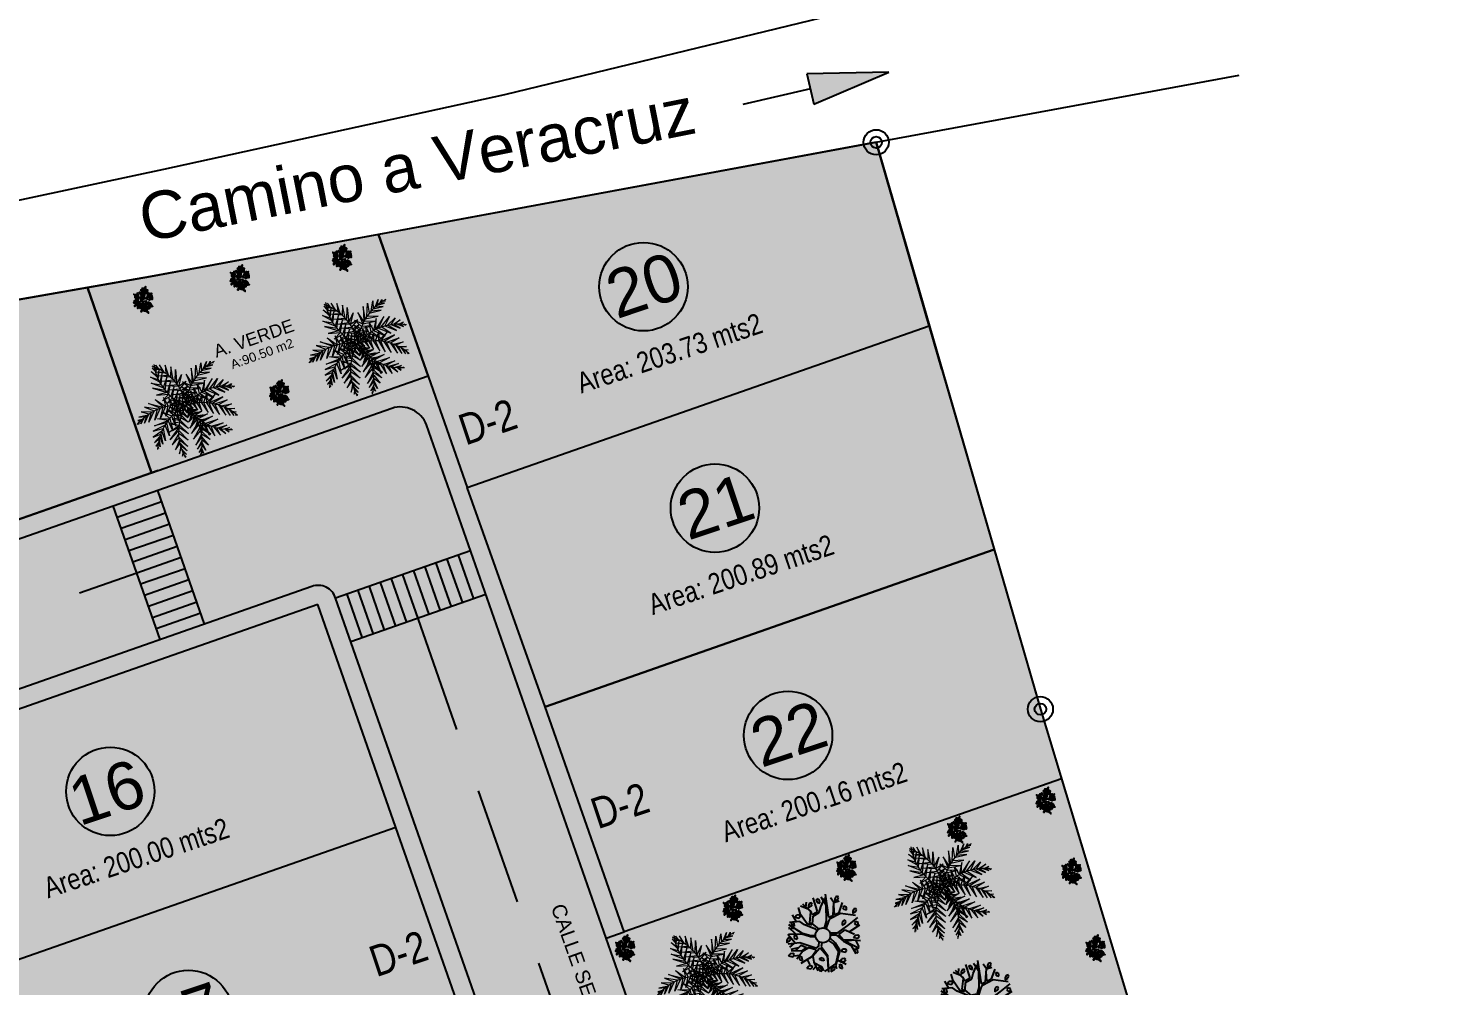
# Model space of a CAD drawing. Header units: millimetres. Extents: x 603733 to 1211550, y 1310999 to 2622648.
# Drawn here: x 604965.2 to 605025, y 1311157.1 to 1311197.6 of the extents above; entities that cross this region are included whole.
import ezdxf

# ---------------------------------------------------------------- set-up
doc = ezdxf.new("R2010")
doc.units = ezdxf.units.MM
for name, color, linetype in [('ARBOLES', 102, 'Continuous'), ('CERCO', 6, 'Continuous'), ('CIRCULO', 1, 'Continuous'), ('FLORES', 7, 'Continuous'), ('MUEBLES', 1, 'Continuous'), ('PALME-1', 82, 'Continuous'), ('ROTULOS LOTES', 1, 'Continuous'), ('texto', 7, 'Continuous')]:
    doc.layers.add(name, color=color, linetype=linetype)
doc.styles.add('PUNTOS PI', font='arial.ttf', dxfattribs={"height": 2.75})
doc.styles.add('ROTULOS', font='arial.ttf', dxfattribs={"height": 3})
doc.styles.get("Standard").update_dxf_attribs({"font": 'arial.ttf'})
doc.styles.add('TSN - Arial Narrow', font='ARIALN.TTF')

# ---------------------------------------------------------------- blocks, each defined once
blk = doc.blocks.new('A$C48C97B70')
at = {"layer": 'PALME-1', "lineweight": 5}
for p, q in [((2.072, 6.54), (2.171, 6.533)), ((2.216, 6.497), (2.072, 6.54)), ((2.315, 6.6), (2.309, 6.418)), ((2.41, 6.325), (2.315, 6.6)), ((2.552, 6.547), (2.605, 6.122)), ((2.687, 6.026), (2.552, 6.547)), ((2.109, 6.384), (2.41, 6.325)), ((2.556, 6.176), (2.109, 6.384)), ((2.171, 6.148), (2.687, 6.026)), ((2.793, 5.89), (2.171, 6.148)), ((2.251, 5.877), (2.912, 5.72)), ((3.009, 5.561), (2.251, 5.877)), ((2.903, 6.407), (2.793, 5.89)), ((2.912, 5.72), (2.903, 6.407)), ((3.221, 6.198), (3.009, 5.561)), ((3.129, 5.334), (3.221, 6.198)), ((3.21, 5.152), (3.477, 5.948)), ((3.477, 5.948), (3.277, 4.976)), ((2.388, 5.472), (3.129, 5.334)), ((3.21, 5.152), (2.388, 5.472)), ((2.535, 5.1), (3.277, 4.976)), ((3.328, 4.818), (2.535, 5.1)), ((2.683, 4.767), (3.377, 4.635)), ((3.409, 4.484), (2.683, 4.767)), ((3.277, 4.976), (3.756, 5.506)), ((3.756, 5.506), (3.328, 4.818)), ((3.909, 4.977), (3.328, 4.818)), ((3.377, 4.635), (3.909, 4.977)), ((5.099, 4.709), (4.7, 4.004)), ((4.863, 4.035), (5.099, 4.709)), ((5.621, 4.675), (4.863, 4.035)), ((5.049, 4.06), (5.621, 4.675)), ((0.485, 3.926), (0.936, 3.651)), ((1.136, 3.706), (0.485, 3.926)), ((1.318, 3.745), (0.768, 3.135)), ((0.788, 4.157), (1.318, 3.745)), ((1.572, 3.782), (0.788, 4.157)), ((1.109, 4.315), (1.959, 3.803)), ((1.771, 3.798), (1.109, 4.315)), ((1.771, 3.798), (1.195, 3.13)), ((1.195, 3.13), (1.572, 3.782)), ((1.595, 3.144), (1.959, 3.803)), ((2.125, 3.798), (1.595, 3.144)), ((1.619, 4.431), (2.125, 3.798)), ((1.959, 3.803), (1.619, 4.431)), ((1.958, 3.173), (2.314, 3.783)), ((2.467, 3.763), (1.958, 3.173)), ((2.169, 4.399), (2.125, 3.798)), ((2.314, 3.783), (2.169, 4.399)), ((2.375, 3.225), (2.621, 3.736)), ((2.483, 4.305), (2.467, 3.763)), ((2.621, 3.736), (2.483, 4.305)), ((2.742, 4.179), (2.773, 3.702)), ((2.911, 3.665), (2.742, 4.179)), ((2.871, 4.392), (3.435, 4.33)), ((3.454, 4.176), (2.871, 4.392)), ((2.956, 4.034), (3.027, 3.628)), ((3.19, 3.57), (2.956, 4.034)), ((3.012, 4.138), (3.464, 4.032)), ((3.469, 3.911), (3.012, 4.138)), ((3.181, 3.857), (3.468, 3.739)), ((3.462, 3.617), (3.181, 3.857)), ((3.925, 4.65), (3.409, 4.484)), ((3.435, 4.33), (3.925, 4.65)), ((3.893, 4.364), (3.454, 4.176)), ((3.464, 4.032), (3.893, 4.364)), ((3.468, 3.739), (3.827, 4.113)), ((3.827, 4.113), (3.469, 3.911)), ((3.685, 3.61), (3.842, 4.104)), ((3.842, 4.104), (3.836, 3.693)), ((3.945, 3.747), (4.03, 4.282)), ((4.254, 3.401), (3.945, 3.747)), ((4.03, 4.282), (4.076, 3.806)), ((4.076, 3.806), (4.544, 3.399)), ((4.221, 3.864), (4.266, 4.448)), ((4.544, 3.399), (4.221, 3.864)), ((4.266, 4.448), (4.368, 3.915)), ((4.368, 3.915), (4.964, 3.413)), ((4.516, 3.959), (4.561, 4.59)), ((4.964, 3.413), (4.516, 3.959)), ((4.561, 4.59), (4.7, 4.004)), ((4.7, 4.004), (5.327, 3.442)), ((5.327, 3.442), (4.863, 4.035)), ((5.049, 4.06), (5.724, 3.492)), ((5.248, 4.076), (5.963, 4.571)), ((5.724, 3.492), (5.248, 4.076)), ((5.963, 4.571), (5.505, 4.079)), ((5.505, 4.079), (6.145, 3.565)), ((5.691, 4.07), (6.298, 4.391)), ((6.145, 3.565), (5.691, 4.07)), ((6.298, 4.391), (5.897, 4.047)), ((5.897, 4.047), (6.422, 3.625)), ((6.068, 4.019), (6.59, 4.15)), ((6.422, 3.625), (6.068, 4.019)), ((6.59, 4.15), (6.19, 3.993)), ((6.261, 3.976), (6.658, 3.683)), ((6.462, 3.919), (6.749, 3.967)), ((6.658, 3.683), (6.462, 3.919)), ((6.749, 3.967), (6.592, 3.874)), ((6.706, 3.831), (6.813, 3.725)), ((6.813, 3.725), (6.759, 3.809)), ((0.172, 3.309), (0.083, 3.188)), ((0.083, 3.188), (0.123, 3.278)), ((0.108, 3.437), (0.277, 3.37)), ((0.398, 3.434), (0.108, 3.437)), ((0.236, 3.642), (0.655, 3.551)), ((0.772, 3.596), (0.236, 3.642)), ((0.588, 3.523), (0.242, 3.171)), ((0.242, 3.171), (0.398, 3.434)), ((0.936, 3.651), (0.485, 3.15)), ((0.485, 3.15), (0.772, 3.596)), ((0.768, 3.135), (1.136, 3.706)), ((2.305, 2.87), (2.804, 2.657)), ((2.885, 2.79), (2.305, 2.87)), ((2.773, 3.702), (2.375, 3.225)), ((2.517, 3.065), (2.973, 2.919)), ((3.058, 3.034), (2.517, 3.065)), ((2.661, 3.273), (2.911, 3.665)), ((3.027, 3.628), (2.661, 3.273)), ((3.248, 3.258), (2.731, 3.212)), ((2.731, 3.212), (3.134, 3.129)), ((2.973, 2.919), (3.27, 2.374)), ((2.982, 3.339), (3.19, 3.57)), ((3.302, 3.524), (2.982, 3.339)), ((3.331, 2.658), (3.058, 3.034)), ((3.134, 3.129), (3.331, 2.658)), ((3.387, 2.981), (3.248, 3.258)), ((3.333, 3.347), (3.387, 2.981)), ((3.534, 3.189), (3.34, 2.708)), ((3.34, 2.708), (3.598, 3.029)), ((3.647, 2.918), (3.373, 2.451)), ((3.494, 3.304), (3.845, 3.186)), ((3.845, 3.186), (3.534, 3.189)), ((3.581, 3.546), (3.927, 3.415)), ((3.598, 3.029), (4.106, 2.989)), ((4.106, 2.989), (3.647, 2.918)), ((3.927, 3.415), (3.685, 3.61)), ((3.71, 2.789), (4.331, 2.805)), ((4.331, 2.805), (3.785, 2.652)), ((3.836, 3.693), (4.254, 3.401)), ((1.792, 1.596), (2.581, 2.199)), ((2.516, 2.023), (1.792, 1.596)), ((1.871, 2.113), (2.646, 2.352)), ((2.581, 2.199), (1.871, 2.113)), ((2.103, 2.613), (2.646, 2.352)), ((2.729, 2.522), (2.103, 2.613)), ((2.516, 2.023), (2.926, 1.242)), ((3.06, 1.619), (2.581, 2.199)), ((2.646, 2.352), (3.06, 1.619)), ((3.166, 1.967), (2.729, 2.522)), ((2.804, 2.657), (3.166, 1.967)), ((3.27, 2.374), (2.885, 2.79)), ((3.373, 2.451), (3.71, 2.789)), ((3.785, 2.652), (3.45, 2.173)), ((3.45, 2.173), (3.866, 2.519)), ((3.953, 2.391), (3.586, 1.876)), ((3.586, 1.876), (4.066, 2.239)), ((3.866, 2.519), (4.646, 2.527)), ((3.926, 1.441), (4.066, 2.239)), ((4.172, 2.112), (3.926, 1.441)), ((4.646, 2.527), (3.953, 2.391)), ((4.066, 2.239), (4.908, 2.274)), ((4.908, 2.274), (4.172, 2.112)), ((4.35, 1.136), (4.172, 2.112)), ((4.3, 1.974), (5.183, 1.983)), ((4.3, 1.974), (4.35, 1.136)), ((5.183, 1.983), (4.444, 1.835)), ((2.457, 1.832), (1.821, 1.24)), ((1.821, 1.24), (2.399, 1.582)), ((2.369, 1.398), (1.925, 0.874)), ((1.925, 0.874), (2.347, 1.192)), ((2.338, 1.019), (2.097, 0.538)), ((2.647, 0.589), (2.338, 1.019)), ((2.347, 1.192), (2.647, 0.589)), ((2.764, 0.846), (2.369, 1.398)), ((2.399, 1.582), (2.764, 0.846)), ((2.926, 1.242), (2.457, 1.832)), ((4.444, 1.835), (4.68, 0.999)), ((4.68, 0.999), (4.639, 1.669)), ((4.639, 1.669), (5.461, 1.659)), ((5.461, 1.659), (4.789, 1.558)), ((4.789, 1.558), (5.053, 0.924)), ((5.053, 0.924), (4.963, 1.444)), ((4.963, 1.444), (5.636, 1.437)), ((5.636, 1.437), (5.112, 1.358)), ((5.112, 1.358), (5.431, 0.925)), ((5.431, 0.925), (5.223, 1.3)), ((5.289, 1.268), (5.782, 1.241)), ((5.782, 1.241), (5.48, 1.184)), ((5.48, 1.184), (5.67, 0.964)), ((5.67, 0.964), (5.609, 1.136)), ((5.724, 1.097), (5.874, 1.11)), ((5.874, 1.11), (5.78, 1.08)), ((2.097, 0.538), (2.337, 0.894)), ((2.351, 0.612), (2.242, 0.343)), ((2.242, 0.343), (2.366, 0.476)), ((2.338, 0.821), (2.539, 0.37)), ((2.539, 0.37), (2.351, 0.612)), ((2.384, 0.355), (2.464, 0.229)), ((2.464, 0.229), (2.394, 0.298))]:
    blk.add_line(p, q, dxfattribs=at)
for points in [[(2.17, 6.478), (2.241, 6.61), (2.176, 6.535)], [(2.227, 5.436), (1.748, 5.928), (2.191, 5.641)], [(2.17, 5.812), (1.897, 6.276), (2.16, 5.937)], [(2.155, 6.219), (2.027, 6.48), (2.16, 6.356)], [(2.156, 6.01), (2.325, 6.474), (2.155, 6.219)], [(2.191, 5.641), (2.448, 6.263), (2.17, 5.812)], [(2.271, 5.255), (2.584, 6.015), (2.227, 5.436)], [(2.418, 4.824), (2.773, 5.631), (2.346, 5.01)], [(4.393, 4.884), (4.496, 5.717), (4.256, 4.754)], [(4.545, 5.014), (4.834, 5.833), (4.75, 5.166)], [(4.907, 5.267), (5.211, 5.884), (5.087, 5.37)], [(5.242, 5.447), (5.588, 5.859), (5.357, 5.498)], [(5.424, 5.526), (5.918, 5.521), (5.621, 5.597)], [(5.621, 5.597), (5.824, 5.804), (5.752, 5.637)], [(5.87, 5.669), (6.018, 5.646), (5.926, 5.682)], [(2.418, 4.824), (1.666, 5.198), (2.495, 4.652)], [(2.346, 5.01), (1.67, 5.556), (2.271, 5.255)], [(2.495, 4.652), (1.781, 4.688), (2.57, 4.504)], [(2.57, 4.504), (2.932, 5.265), (2.495, 4.652)], [(2.749, 4.211), (3.062, 4.925), (2.665, 4.34)], [(3.836, 4.239), (3.531, 4.739), (3.925, 4.367)], [(4.019, 4.489), (3.686, 5.027), (4.142, 4.634)], [(4.256, 4.754), (4.053, 5.439), (4.142, 4.634)], [(4.142, 4.634), (4.98, 4.546), (4.256, 4.754)], [(4.393, 4.884), (5.273, 4.819), (4.545, 5.014)], [(4.75, 5.166), (5.571, 5.125), (4.907, 5.267)], [(5.087, 5.37), (5.76, 5.335), (5.242, 5.447)], [(2.665, 4.34), (2.047, 4.205), (2.57, 4.504)], [(2.84, 4.084), (2.267, 3.963), (2.749, 4.211)], [(3.03, 3.852), (2.492, 3.783), (2.936, 3.961)], [(3.235, 3.642), (2.716, 3.653), (3.112, 3.763)], [(2.936, 3.961), (3.195, 4.526), (2.84, 4.084)], [(3.112, 3.763), (3.275, 4.247), (3.03, 3.852)], [(3.325, 3.56), (3.354, 3.929), (3.235, 3.642)], [(3.551, 3.72), (3.388, 4.212), (3.624, 3.876)], [(3.681, 3.983), (3.437, 4.467), (3.752, 4.108)], [(3.624, 3.876), (4.134, 3.884), (3.681, 3.983)], [(3.73, 3.458), (4.128, 3.79), (3.902, 3.447)], [(3.752, 4.108), (4.371, 4.052), (3.836, 4.239)], [(3.925, 4.367), (4.703, 4.31), (4.019, 4.489)], [(4.023, 3.434), (4.383, 3.838), (4.165, 3.413)], [(4.318, 3.383), (4.671, 3.85), (4.469, 3.347)], [(4.618, 3.304), (4.996, 3.811), (4.797, 3.243)], [(1.889, 2.751), (1.05, 2.782), (2.039, 2.865)], [(2.039, 2.865), (1.395, 3.175), (2.176, 2.959)], [(2.338, 3.057), (1.86, 3.471), (2.176, 2.959)], [(2.176, 2.959), (2.13, 2.118), (2.039, 2.865)], [(2.614, 3.199), (2.169, 3.579), (2.474, 3.131)], [(2.474, 3.131), (2.407, 2.354), (2.338, 3.057)], [(2.892, 3.311), (2.453, 3.629), (2.757, 3.26)], [(2.757, 3.26), (2.714, 2.641), (2.614, 3.199)], [(3.173, 3.397), (2.712, 3.637), (3.007, 3.35)], [(3.007, 3.35), (2.918, 2.847), (2.892, 3.311)], [(3.291, 3.426), (3.14, 3.089), (3.173, 3.397)], [(3.735, 2.799), (3.284, 2.372), (3.778, 2.649)], [(3.645, 3.048), (3.314, 2.661), (3.689, 2.935)], [(3.524, 3.316), (3.359, 2.985), (3.577, 3.207)], [(3.504, 3.607), (3.861, 3.703), (3.551, 3.72)], [(3.577, 3.207), (4.054, 3.003), (3.645, 3.048)], [(3.608, 3.461), (3.828, 3.163), (3.73, 3.458)], [(3.689, 2.935), (4.213, 2.799), (3.735, 2.799)], [(3.902, 3.447), (4.096, 2.975), (4.023, 3.434)], [(4.165, 3.413), (4.34, 2.817), (4.318, 3.383)], [(4.469, 3.347), (4.701, 2.603), (4.618, 3.304)], [(4.951, 3.181), (5.513, 3.622), (4.797, 3.243)], [(4.797, 3.243), (5.023, 2.432), (4.951, 3.181)], [(5.122, 3.102), (5.935, 3.312), (4.951, 3.181)], [(5.122, 3.102), (5.384, 2.259), (5.298, 3.008)], [(5.298, 3.008), (6.166, 3.04), (5.516, 2.873)], [(5.516, 2.873), (5.778, 2.094), (5.667, 2.764)], [(1.198, 2.002), (0.737, 1.726), (1.13, 1.897)], [(1.429, 2.305), (0.772, 2.102), (1.299, 2.143)], [(1.737, 2.622), (0.883, 2.467), (1.554, 2.443)], [(1.299, 2.143), (1.227, 1.473), (1.198, 2.002)], [(1.554, 2.443), (1.465, 1.626), (1.429, 2.305)], [(1.889, 2.751), (1.814, 1.872), (1.737, 2.622)], [(3.872, 2.159), (3.253, 1.588), (3.887, 1.994)], [(3.815, 2.498), (3.259, 1.952), (3.845, 2.347)], [(3.778, 2.649), (4.355, 2.548), (3.815, 2.498)], [(3.845, 2.347), (4.468, 2.241), (3.872, 2.159)], [(3.887, 1.994), (4.536, 1.694), (3.872, 2.159)], [(3.895, 1.806), (4.452, 1.178), (3.887, 1.994)], [(5.667, 2.764), (6.352, 2.708), (5.829, 2.634)], [(5.829, 2.634), (6.043, 1.995), (5.957, 2.518)], [(5.957, 2.518), (6.468, 2.348), (6.047, 2.431)], [(6.097, 2.378), (6.274, 1.917), (6.236, 2.221)], [(6.236, 2.221), (6.503, 2.108), (6.321, 2.114)], [(6.394, 2.016), (6.426, 1.87), (6.427, 1.969)], [(0.99, 1.652), (0.753, 1.484), (0.93, 1.529)], [(0.88, 1.418), (0.879, 1.268), (0.858, 1.364)], [(1.092, 1.835), (1.018, 1.347), (0.99, 1.652)], [(3.895, 1.806), (3.264, 1.188), (3.891, 1.606)], [(3.87, 1.351), (3.296, 0.762), (3.843, 1.166)], [(3.8, 0.963), (3.329, 0.481), (3.756, 0.796)], [(3.843, 1.166), (4.104, 0.531), (3.8, 0.963)], [(3.891, 1.606), (4.315, 0.848), (3.87, 1.351)], [(3.694, 0.607), (3.365, 0.24), (3.618, 0.413)], [(3.507, 0.179), (3.392, 0.083), (3.48, 0.128)], [(3.618, 0.413), (3.639, 0.123), (3.562, 0.288)], [(3.756, 0.796), (3.836, 0.264), (3.718, 0.676)]]:
    blk.add_lwpolyline(points, dxfattribs=at)
for centre, start, end in [((5.589, 6.144), 171.01045, 231.44645), ((6.694, 2.334), 100.47619, 160.91219), ((4.041, 0.074), 99.94926, 160.38526), ((0.46, 1.763), 329.11631, 29.5523), ((3.594, 0.025), 32.00062, 92.43661)]:
    blk.add_arc(centre, 3.435, start, end, dxfattribs=at)
at = {"layer": 'PALME-1', "lineweight": 5, "extrusion": (0, 0, -1)}
for centre, major_axis, start_param, end_param in [((0.035, 3.843), (2.429, 2.429), -0.156897, 0.89791), ((1.947, 0.368), (-2.429, 2.429), 0.182844, 1.237651), ((5.421, 0.645), (-2.429, 2.429), 0.173647, 1.228454), ((5.771, 0.927), (2.429, 2.429), 3.700109, 4.754916), ((6.759, 4.372), (-2.429, 2.429), 4.173367, 5.228174)]:
    blk.add_ellipse(centre, major_axis=major_axis, ratio=1, start_param=start_param, end_param=end_param, dxfattribs=at)
blk = doc.blocks.new('p_arbol04')
at = {"layer": 'ARBOLES'}
for p, q in [((-0.62, 1.75), (-0.41, 2.36)), ((0.05, 1.88), (0.35, 2.36)), ((0.76, 1.7), (0.54, 2.32)), ((0.74, 1.39), (0.8, 2.29)), ((-1.98, 0.65), (-1.85, 1.57)), ((-1.07, 0.75), (-1.81, 1.55)), ((-1.14, 1.51), (-1.48, 1.85)), ((-1.41, 1.11), (-1.36, 1.9)), ((-1, 0.76), (-1.21, 2.04)), ((-0.41, 1.55), (-1.03, 2.13)), ((-0.37, 1.09), (-0.41, 1.55)), ((-0.18, 0.97), (0.05, 1.88)), ((0.02, 0.88), (0.74, 1.39)), ((0.64, 1.2), (0.78, 1.37)), ((0.7, 1.17), (0.64, 1.2)), ((0.71, 1.16), (1.12, 1.01)), ((0.77, 1.94), (1.1, 2.18)), ((0.78, 1.37), (0.78, 1.94)), ((1.12, 1.01), (1.72, 1.99)), ((2.58, 1.48), (1.36, 0.04)), ((1.57, 1.06), (2.28, 1.3)), ((1.98, 0.83), (2.18, 1.57)), ((1.98, 0.83), (2.41, 1.3)), ((-2.49, -0.25), (-2.83, 0.07)), ((-2.14, -0.12), (-2.67, 0.51)), ((-2.08, 0.23), (-2.6, 0.6)), ((-2.08, 0.74), (-2.54, 0.81)), ((-1.77, 0.21), (-2.44, 0.25)), ((-1.72, 0.41), (-2.41, 1.04)), ((-1.77, 0.21), (-1.62, -0.24)), ((-1.19, -0.84), (-1.72, 0.41)), ((-0.78, 0.09), (-1.07, 0.75)), ((-0.71, 0.11), (-1, 0.76)), ((-0.52, -0.23), (-0.78, 0.09)), ((-0.43, -0.13), (-0.71, 0.11)), ((-0.05, 0.2), (-0.37, 1.09)), ((-0.01, 0.62), (-0.18, 0.97)), ((-0.06, 0.02), (-0.05, 0.2)), ((-0.01, 0.62), (0.02, 0.88)), ((0.12, 0.65), (0.61, 1.04)), ((0.14, 0), (0.12, 0.65)), ((0.61, 1.04), (1.16, 0.87)), ((1.03, -0.05), (1.98, 0.83)), ((1.16, 0.87), (1.57, 1.06)), ((1.36, 0.04), (1.72, -0.14)), ((1.72, -0.14), (2.54, 0.51)), ((1.82, -0.19), (2.38, 0.38)), ((2.54, 0.51), (2.64, 0.95)), ((2.54, 0.51), (2.93, 0.27)), ((-1.88, -1.05), (-2.9, -0.75)), ((-2.05, -0.21), (-2.86, -0.28)), ((-2.31, -0.92), (-2.5, -1.37)), ((-1.62, -0.24), (-2.14, -0.12)), ((-1.82, -1.07), (-2.14, -1.47)), ((-1.55, -0.37), (-2.05, -0.21)), ((-1.26, -0.98), (-1.88, -1.05)), ((-1, -1.07), (-1.82, -1.07)), ((-1.26, -0.95), (-1.55, -0.37)), ((-0.87, -0.89), (-1.19, -0.84)), ((-0.93, -1.07), (-1.04, -1.87)), ((-1, -1.07), (-0.93, -1.07)), ((-0.8, -1.07), (-0.98, -1.93)), ((-0.87, -0.89), (-0.62, -0.71)), ((-0.53, -0.91), (-0.8, -1.07)), ((-0.8, -1.07), (-0.8, -1.07)), ((0.39, -1), (0.71, -1.35)), ((0.87, -1.33), (0.47, -0.9)), ((0.5, -0.29), (1.03, -0.05)), ((0.55, -0.43), (1.13, -0.19)), ((1.13, -0.19), (1.36, -0.12)), ((1.36, -0.12), (2.25, -0.47)), ((1.82, -0.19), (2.21, -0.35)), ((2.21, -0.35), (3, -0.03)), ((2.25, -0.47), (2.93, -1.49)), ((-2.29, -1.81), (-2.64, -1.81)), ((-2.14, -1.47), (-2.44, -2.18)), ((-2.15, -1.48), (-1.98, -2.16)), ((-1.98, -2.16), (-2.14, -2.51)), ((-0.98, -1.93), (-1.95, -2.89)), ((-1.15, -2.05), (-1.54, -2.45)), ((-1.04, -1.87), (-1.15, -2.05)), ((0.02, -1.72), (-0.18, -2.39)), ((0.18, -1.72), (-0.05, -2.42)), ((-0.04, -1.18), (0.02, -1.72)), ((0.18, -1.14), (0.18, -1.72)), ((0.71, -1.35), (0.71, -2.14)), ((0.71, -2.14), (0.87, -2.79)), ((0.87, -1.51), (0.8, -2.05)), ((0.8, -2.05), (1.17, -2.44)), ((0.8, -2.23), (1.13, -3.44)), ((0.8, -2.23), (1.33, -2.67)), ((0.87, -1.33), (1.89, -1.56)), ((0.87, -1.51), (1.49, -1.63)), ((1.49, -1.63), (1.72, -2.42)), ((1.59, -1.97), (2.57, -2.25)), ((1.89, -1.56), (2.9, -1.74)), ((-1.03, -2.86), (-2.14, -2.6)), ((-1.53, -2.44), (-1.76, -2.68)), ((-0.05, -2.42), (-1.19, -2.97)), ((-0.18, -2.39), (-1.03, -2.86)), ((-0.74, -2.76), (-0.54, -3.53)), ((0.87, -2.79), (0.61, -3.55)), ((1.17, -2.44), (1.66, -3.14)), ((1.43, -2.81), (1.2, -3.37))]:
    blk.add_line(p, q, dxfattribs=at)
at = {"layer": 'ARBOLES', "color": 1}
for p, q in [((-2.25, 1.32), (-2.4, 1.19)), ((-2.4, 1.19), (-2.18, 1.14)), ((-2.07, 1.38), (-2.25, 1.32)), ((-2.18, 1.14), (-1.99, 1.16)), ((-1.95, 1.3), (-2.07, 1.38)), ((-1.99, 1.16), (-1.95, 1.3)), ((-0.96, 2.01), (-1.09, 1.8)), ((-1.09, 1.8), (-0.98, 1.62)), ((-0.98, 1.62), (-0.83, 1.8)), ((-0.96, 2.01), (-0.87, 1.99)), ((-0.83, 1.8), (-0.87, 1.99)), ((-0.43, 2.09), (-0.27, 1.8)), ((-0.43, 2.09), (-0.23, 2.09)), ((-0.27, 1.8), (-0.04, 1.8)), ((-0.08, 1.96), (-0.23, 2.09)), ((-0.04, 1.8), (-0.08, 1.96)), ((1.01, 1.88), (0.86, 1.75)), ((0.86, 1.75), (1.08, 1.7)), ((1.2, 1.93), (1.01, 1.88)), ((1.08, 1.7), (1.27, 1.72)), ((1.31, 1.86), (1.2, 1.93)), ((1.27, 1.72), (1.31, 1.86)), ((1.77, 1.72), (1.65, 1.51)), ((1.65, 1.51), (1.76, 1.32)), ((1.76, 1.32), (1.91, 1.51)), ((1.77, 1.72), (1.87, 1.7)), ((1.91, 1.51), (1.87, 1.7)), ((-3.09, 0.4), (-2.93, 0.1)), ((-3.09, 0.4), (-2.89, 0.4)), ((-2.93, 0.1), (-2.7, 0.1)), ((-2.74, 0.26), (-2.89, 0.4)), ((-2.7, 0.1), (-2.74, 0.26)), ((-1.69, 1.09), (-1.73, 0.95)), ((-1.73, 0.95), (-1.62, 0.77)), ((-1.54, 1.11), (-1.69, 1.09)), ((-1.62, 0.77), (-1.58, 0.79)), ((-1.58, 0.79), (-1.47, 0.9)), ((-1.47, 0.9), (-1.54, 1.11)), ((2.81, 0.63), (2.66, 0.5)), ((2.66, 0.5), (2.88, 0.45)), ((3, 0.69), (2.81, 0.63)), ((2.88, 0.45), (3.07, 0.47)), ((3.11, 0.61), (3, 0.69)), ((3.07, 0.47), (3.11, 0.61)), ((-2.61, -0.3), (-2.74, -0.51)), ((-2.74, -0.51), (-2.63, -0.69)), ((-2.63, -0.69), (-2.48, -0.51)), ((-2.61, -0.3), (-2.52, -0.32)), ((-2.48, -0.51), (-2.52, -0.32)), ((1.76, -1.09), (1.61, -1.22)), ((1.95, -1.04), (1.76, -1.09)), ((2.06, -1.12), (1.95, -1.04)), ((2.02, -1.25), (2.06, -1.12)), ((2.7, -0.32), (2.66, -0.45)), ((2.66, -0.45), (2.77, -0.64)), ((2.85, -0.29), (2.7, -0.32)), ((2.77, -0.64), (2.81, -0.61)), ((2.81, -0.61), (2.92, -0.51)), ((2.92, -0.51), (2.85, -0.29)), ((3.03, -1.09), (2.88, -1.22)), ((3.22, -1.04), (3.03, -1.09)), ((3.33, -1.12), (3.22, -1.04)), ((3.3, -1.25), (3.33, -1.12)), ((-2.87, -1.36), (-2.7, -1.65)), ((-2.87, -1.36), (-2.67, -1.36)), ((-2.7, -1.65), (-2.48, -1.65)), ((-2.52, -1.49), (-2.67, -1.36)), ((-2.48, -1.65), (-2.52, -1.49)), ((-2.24, -2.02), (-2.37, -2.23)), ((-2.37, -2.23), (-2.25, -2.42)), ((-2.25, -2.42), (-2.1, -2.23)), ((-2.24, -2.02), (-2.14, -2.05)), ((-2.1, -2.23), (-2.14, -2.05)), ((-1.67, -1.68), (-1.55, -1.62)), ((-1.61, -1.87), (-1.67, -1.68)), ((-1.52, -2.01), (-1.61, -1.87)), ((-1.55, -1.62), (-1.41, -1.72)), ((-1.41, -1.87), (-1.52, -2.01)), ((-1.41, -1.72), (-1.41, -1.87)), ((1.61, -1.22), (1.83, -1.28)), ((1.83, -1.28), (2.02, -1.25)), ((2.4, -1.83), (2.36, -1.97)), ((2.36, -1.97), (2.47, -2.15)), ((2.55, -1.81), (2.4, -1.83)), ((2.47, -2.15), (2.51, -2.13)), ((2.51, -2.13), (2.62, -2.02)), ((2.62, -2.02), (2.55, -1.81)), ((2.88, -1.22), (3.11, -1.28)), ((3.11, -1.28), (3.3, -1.25)), ((-1.65, -2.9), (-1.8, -3.03)), ((-1.8, -3.03), (-1.58, -3.08)), ((-1.47, -2.84), (-1.65, -2.9)), ((-1.58, -3.08), (-1.39, -3.06)), ((-1.35, -2.92), (-1.47, -2.84)), ((-1.39, -3.06), (-1.35, -2.92)), ((-1.19, -2.97), (-1.32, -3.18)), ((-0.98, -3.16), (-1.09, -3.35)), ((-1.09, -3.35), (-0.98, -3.53)), ((-0.87, -3.16), (-0.98, -3.14)), ((-0.98, -3.53), (-0.83, -3.35)), ((-0.83, -3.35), (-0.87, -3.16)), ((-0.66, -2.98), (-0.49, -3.27)), ((-0.66, -2.98), (-0.45, -2.98)), ((-0.49, -3.27), (-0.27, -3.27)), ((-0.3, -3.11), (-0.45, -2.98)), ((-0.27, -3.27), (-0.3, -3.11)), ((-0.02, -2.52), (0.15, -2.82)), ((-0.02, -2.52), (0.18, -2.52)), ((0.15, -2.82), (0.37, -2.82)), ((0.33, -2.66), (0.18, -2.52)), ((0.37, -2.82), (0.33, -2.66)), ((0.8, -3.24), (0.67, -3.45)), ((0.8, -3.24), (0.9, -3.27)), ((0.93, -3.45), (0.9, -3.27)), ((1.48, -2.55), (1.65, -2.84)), ((1.48, -2.55), (1.68, -2.55)), ((1.65, -2.84), (1.87, -2.84)), ((1.83, -2.68), (1.68, -2.55)), ((1.87, -2.84), (1.83, -2.68)), ((0.67, -3.45), (0.78, -3.64)), ((0.78, -3.64), (0.93, -3.45))]:
    blk.add_line(p, q, dxfattribs=at)
at = {"layer": 'ARBOLES'}
blk.add_circle((-0.03, -0.58), 0.6, dxfattribs=at)
blk = doc.blocks.new('FLORES-1')
at = {"color": 86, "linetype": 'Continuous'}
for p, q in [((0.05, 0.385), (0.045, 0.422)), ((-0.188, 0.272), (-0.183, 0.181)), ((-0.183, 0.181), (-0.159, 0.155)), ((-0.159, 0.155), (-0.182, 0.283)), ((-0.141, 0.099), (-0.027, -0.013)), ((-0.074, 0.088), (-0.105, 0.101)), ((-0.064, 0.077), (-0.101, 0.09)), ((0.056, 0.146), (-0.002, 0.01)), ((0.05, 0.382), (0.061, 0.281)), ((0.054, 0.385), (0.068, 0.419)), ((0.168, 0.017), (0.07, -0.012)), ((0.168, 0.017), (0.196, 0.029)), ((0.23, 0.294), (0.188, 0.231))]:
    blk.add_line(p, q, dxfattribs=at)
at = {"color": 1, "linetype": 'Continuous'}
for p, q in [((-0.183, 0.183), (-0.196, 0.169)), ((0.056, 0.146), (0.064, 0.192)), ((0.069, 0.177), (0.069, 0.199))]:
    blk.add_line(p, q, dxfattribs=at)
for points in [[(0.084, 0.441), (0.152, 0.44), (0.085, 0.447), (0.124, 0.455), (0.072, 0.453), (0.087, 0.468), (0.06, 0.456), (0.064, 0.474), (0.051, 0.456), (0.05, 0.474), (0.045, 0.457), (0.036, 0.47), (0.04, 0.457), (0.023, 0.465), (0.033, 0.457), (0.015, 0.47), (0.017, 0.454), (-0.001, 0.459), (0.011, 0.451), (-0.017, 0.462), (-0.001, 0.45), (-0.035, 0.448), (-0.004, 0.442), (-0.047, 0.437), (0.006, 0.44), (-0.037, 0.419), (0.016, 0.439), (-0.004, 0.418), (0.022, 0.443), (0.016, 0.409), (0.033, 0.442), (0.036, 0.418), (0.042, 0.442), (0.05, 0.41), (0.048, 0.441), (0.076, 0.417), (0.065, 0.439), (0.107, 0.412), (0.074, 0.44), (0.127, 0.42), (0.089, 0.442)], [(-0.161, 0.17), (-0.138, 0.187), (-0.16, 0.156), (-0.125, 0.173), (-0.153, 0.149), (-0.107, 0.154), (-0.149, 0.14), (-0.102, 0.131), (-0.151, 0.128), (-0.104, 0.11), (-0.151, 0.116), (-0.105, 0.094), (-0.159, 0.11), (-0.131, 0.072), (-0.17, 0.108), (-0.151, 0.054), (-0.173, 0.105), (-0.174, 0.045), (-0.182, 0.107), (-0.196, 0.04), (-0.198, 0.11), (-0.221, 0.046), (-0.215, 0.11), (-0.243, 0.051), (-0.228, 0.109), (-0.27, 0.068), (-0.238, 0.119), (-0.29, 0.093), (-0.248, 0.129), (-0.305, 0.123), (-0.257, 0.144), (-0.311, 0.148), (-0.257, 0.153), (-0.304, 0.169), (-0.253, 0.161), (-0.287, 0.186), (-0.248, 0.17), (-0.262, 0.201), (-0.24, 0.176), (-0.237, 0.213), (-0.23, 0.179), (-0.217, 0.217), (-0.218, 0.176), (-0.199, 0.215), (-0.205, 0.178), (-0.188, 0.215), (-0.195, 0.173)], [(-0.157, 0.318), (-0.107, 0.327), (-0.161, 0.329), (-0.128, 0.346), (-0.163, 0.335), (-0.148, 0.355), (-0.167, 0.338), (-0.169, 0.36), (-0.176, 0.339), (-0.18, 0.36), (-0.181, 0.338), (-0.191, 0.359), (-0.192, 0.336), (-0.209, 0.354), (-0.2, 0.336), (-0.227, 0.342), (-0.209, 0.328), (-0.239, 0.333), (-0.212, 0.32), (-0.244, 0.321), (-0.209, 0.317), (-0.238, 0.301), (-0.202, 0.317), (-0.228, 0.286), (-0.194, 0.311), (-0.202, 0.277), (-0.182, 0.31), (-0.176, 0.275), (-0.173, 0.31), (-0.152, 0.282), (-0.163, 0.32), (-0.123, 0.296), (-0.161, 0.315)], [(-0.177, 0.172), (-0.183, 0.168), (-0.179, 0.175)], [(-0.169, 0.164), (-0.172, 0.161), (-0.169, 0.165)], [(-0.166, 0.196), (-0.161, 0.206), (-0.167, 0.2)], [(-0.161, 0.176), (-0.147, 0.195), (-0.163, 0.183)], [(0.079, 0.181), (0.071, 0.145), (0.07, 0.173)], [(0.081, 0.193), (0.082, 0.199), (0.083, 0.195)], [(0.099, 0.195), (0.086, 0.154), (0.085, 0.185)], [(0.149, 0.231), (0.179, 0.239), (0.147, 0.224), (0.194, 0.21), (0.144, 0.217), (0.19, 0.193), (0.15, 0.195), (0.17, 0.167), (0.12, 0.192), (0.135, 0.159), (0.112, 0.2), (0.11, 0.152), (0.101, 0.196)], [(0.225, 0.069), (0.258, 0.082), (0.237, 0.065), (0.264, 0.069), (0.237, 0.056), (0.266, 0.058), (0.237, 0.05), (0.272, 0.045), (0.243, 0.04), (0.273, 0.027), (0.245, 0.035), (0.257, 0.006), (0.236, 0.028), (0.245, -0.007), (0.232, 0.025), (0.222, -0.015), (0.224, 0.023), (0.2, -0.002), (0.211, 0.024), (0.176, 0.009), (0.206, 0.034), (0.159, 0.034), (0.197, 0.043), (0.157, 0.052), (0.192, 0.054), (0.163, 0.077), (0.196, 0.063), (0.188, 0.095), (0.202, 0.068), (0.213, 0.106), (0.218, 0.075), (0.244, 0.104), (0.229, 0.067)], [(0.271, 0.347), (0.243, 0.307), (0.28, 0.334), (0.258, 0.297), (0.289, 0.324), (0.268, 0.282), (0.294, 0.316), (0.29, 0.273), (0.305, 0.315), (0.317, 0.258), (0.315, 0.304), (0.35, 0.265), (0.327, 0.307), (0.374, 0.287), (0.344, 0.313), (0.369, 0.309), (0.332, 0.326), (0.352, 0.33), (0.324, 0.336), (0.331, 0.347), (0.316, 0.346), (0.319, 0.362), (0.304, 0.362), (0.306, 0.384), (0.293, 0.373), (0.294, 0.392), (0.278, 0.386), (0.273, 0.409), (0.265, 0.386), (0.251, 0.419), (0.262, 0.377), (0.224, 0.401), (0.259, 0.375), (0.21, 0.378), (0.259, 0.367), (0.215, 0.357), (0.268, 0.358), (0.22, 0.342), (0.271, 0.351), (0.226, 0.329), (0.266, 0.341)]]:
    blk.add_lwpolyline(points, dxfattribs=at)
at = {"color": 50, "linetype": 'Continuous'}
for points in [[(0.043, 0.454), (0.04, 0.455), (0.029, 0.455), (0.02, 0.453), (0.007, 0.451), (-0.004, 0.448), (-0.008, 0.445), (-0.004, 0.442), (0.015, 0.441), (0.033, 0.442), (0.055, 0.441), (0.069, 0.441), (0.084, 0.443), (0.081, 0.452), (0.067, 0.455), (0.053, 0.455), (0.039, 0.453)], [(-0.161, 0.317), (-0.16, 0.319), (-0.16, 0.324), (-0.162, 0.328), (-0.169, 0.335), (-0.171, 0.336), (-0.182, 0.337), (-0.192, 0.335), (-0.203, 0.327), (-0.207, 0.32), (-0.204, 0.314), (-0.198, 0.311), (-0.188, 0.312), (-0.178, 0.313), (-0.167, 0.315), (-0.159, 0.317)], [(0.117, 0.232), (0.11, 0.234), (0.1, 0.236), (0.088, 0.236), (0.074, 0.234), (0.063, 0.228), (0.054, 0.219), (0.051, 0.211), (0.054, 0.204), (0.063, 0.201), (0.08, 0.2), (0.086, 0.199)], [(0.104, 0.197), (0.108, 0.196), (0.124, 0.195), (0.137, 0.199), (0.144, 0.211), (0.139, 0.22), (0.136, 0.222)], [(0.231, 0.049), (0.23, 0.053), (0.227, 0.057), (0.219, 0.062), (0.207, 0.062), (0.2, 0.056), (0.204, 0.049), (0.207, 0.041), (0.214, 0.031), (0.224, 0.03), (0.232, 0.031), (0.237, 0.039), (0.234, 0.048), (0.23, 0.052)], [(0.278, 0.38), (0.271, 0.381), (0.263, 0.378), (0.262, 0.372), (0.268, 0.362), (0.275, 0.351), (0.288, 0.337), (0.301, 0.321), (0.317, 0.307), (0.326, 0.313), (0.322, 0.329), (0.315, 0.34), (0.307, 0.35), (0.294, 0.366), (0.28, 0.377)]]:
    blk.add_lwpolyline(points, dxfattribs=at)
at = {"color": 86, "linetype": 'Continuous'}
for points in [[(0.102, 0.471), (0.12, 0.499), (0.122, 0.485), (0.114, 0.464)], [(-0.3, 0.135), (-0.385, 0.181), (-0.363, 0.19), (-0.305, 0.159)], [(-0.223, 0.04), (-0.262, -0.01), (-0.273, -0.009), (-0.233, 0.049)], [(-0.219, 0.287), (-0.27, 0.256), (-0.269, 0.243), (-0.208, 0.289)], [(-0.217, 0.356), (-0.235, 0.368), (-0.251, 0.364), (-0.223, 0.355)], [(-0.17, 0.299), (-0.144, 0.266), (-0.019, -0.02)], [(-0.078, 0.029), (-0.159, 0.014), (-0.167, 0.003), (-0.073, 0.029)], [(-0.136, 0.247), (-0.09, 0.317), (-0.09, 0.296), (-0.132, 0.248)], [(-0.104, 0.181), (-0.069, 0.258), (-0.065, 0.242), (-0.102, 0.175)], [(-0.071, 0.106), (-0.022, 0.181), (-0.019, 0.155), (-0.068, 0.101)], [(0.004, -0.008), (-0.032, 0.064), (-0.046, 0.045), (0.001, -0.001)], [(0.062, 0.261), (-0.009, 0.344), (-0.042, 0.357), (0.067, 0.244)], [(0.041, 0.367), (-0.039, 0.398), (-0.032, 0.385), (0.038, 0.363)], [(0.024, 0.093), (-0.016, 0.254), (-0.03, 0.244), (0.026, 0.082)], [(-0.003, 0.006), (0.12, -0.041), (0.116, -0.073), (0.006, -0.002)], [(0, 0.014), (0.133, 0.064), (0.132, 0.042), (0.004, 0.013)], [(0.044, 0.117), (0.149, 0.129), (0.134, 0.111), (0.045, 0.114)], [(0.078, 0.41), (0.053, 0.382)], [(0.06, 0.318), (0.146, 0.399), (0.146, 0.372), (0.056, 0.312)], [(0.062, 0.168), (0.163, 0.241), (0.154, 0.275), (0.06, 0.167)], [(0.129, 0.002), (0.184, -0.022), (0.193, -0.017), (0.134, 0.002)], [(0.194, 0.245), (0.178, 0.395), (0.192, 0.388), (0.198, 0.257), (0.217, 0.334), (0.218, 0.299), (0.203, 0.259)], [(0.179, 0.183), (0.282, 0.17), (0.286, 0.151), (0.178, 0.18)], [(0.196, 0.245), (0.339, 0.231), (0.342, 0.253), (0.198, 0.247)], [(0.262, 0.015), (0.304, -0.01), (0.288, -0.016), (0.26, 0.004)], [(0.264, 0.078), (0.276, 0.111), (0.287, 0.094), (0.268, 0.079)], [(0.333, 0.356), (0.368, 0.404), (0.371, 0.393), (0.338, 0.35)], [(-0.019, -0.02), (-0.132, -0.038), (-0.144, -0.059), (-0.021, -0.02)], [(0.01, -0.004), (-0.054, -0.123), (-0.011, -0.107), (0.004, -0.008)], [(0.006, -0.002), (0.047, -0.107), (0.08, -0.101), (0.01, -0.004)]]:
    blk.add_lwpolyline(points, dxfattribs=at)
at = {"color": 50, "linetype": 'Continuous'}
blk.add_lwpolyline([(-0.175, 0.155), (-0.175, 0.155), (-0.179, 0.155), (-0.183, 0.156), (-0.186, 0.157), (-0.188, 0.159), (-0.19, 0.16), (-0.192, 0.161), (-0.195, 0.162), (-0.205, 0.167), (-0.215, 0.171), (-0.232, 0.17), (-0.243, 0.162), (-0.249, 0.153), (-0.246, 0.139), (-0.236, 0.123), (-0.222, 0.119), (-0.202, 0.116), (-0.186, 0.113), (-0.165, 0.111), (-0.156, 0.13), (-0.161, 0.146)], close=True, dxfattribs=at)
blk = doc.blocks.new('arbusto5')
at = {"layer": 'FLORES'}
blk.add_blockref('FLORES-1', (0.144, 0.059), dxfattribs=at)

msp = doc.modelspace()

# ---------------------------------------------------------------- hatches: boundary and pattern name
h = msp.add_hatch(color=256)
h.dxf.hatch_style = 1
h.paths.add_polyline_path([(604998.21, 1311195.682), (604998.508, 1311194.399), (605001.685, 1311195.754)])
at = {"true_color": 0xafd9aa}
h = msp.add_hatch(color=9, dxfattribs=at)
h.dxf.hatch_style = 1
h.paths.add_polyline_path([(604911.704, 1311128.963), (604908.616, 1311133.702), (604904.8, 1311139.56), (604903.378, 1311141.752), (604890.493, 1311161.615), (604887.114, 1311169.584), (604890.741, 1311171.475), (604900.681, 1311174.09), (604918.672, 1311177.415), (604941.484, 1311182.032), (604970.419, 1311187.096), (605001.145, 1311192.781), (605008.096, 1311168.792), (605020.289, 1311128.427), (605025.004, 1311113.224), (604990.344, 1311101.683), (604983.054, 1311099.323), (604967.143, 1311093.947), (604940.498, 1311085), (604933.737, 1311094.578), (604921.226, 1311114.213), (604916.727, 1311121.222), (604912.283, 1311128.072, -0.999015)])
h = msp.add_hatch(color=9, dxfattribs=at)
h.dxf.hatch_style = 1
h.paths.add_polyline_path([(605003.394, 1311185.019), (605001.293, 1311192.27, -0.44354), (605000.622, 1311192.684), (604980.071, 1311188.882), (604982.171, 1311182.892), (604983.825, 1311178.172)])
at = {"true_color": 0xf8f6af}
h = msp.add_hatch(color=51, dxfattribs=at)
h.dxf.hatch_style = 1
h.paths.add_polyline_path([(604980.071, 1311188.882), (604970.419, 1311187.096), (604967.759, 1311186.631), (604970.467, 1311178.795), (604982.171, 1311182.892)])
h.paths.add_polyline_path([(604973.89, 1311182.946), (604976.703, 1311183.963), (604976.429, 1311184.721), (604973.616, 1311183.704)], flags=24)
h.paths.add_polyline_path([(604973.197, 1311183.343), (604976.795, 1311184.578), (604976.433, 1311185.634), (604972.834, 1311184.399)], flags=24)
at = {"true_color": 0xafd9aa}
h = msp.add_hatch(color=9, dxfattribs=at)
h.dxf.hatch_style = 1
h.paths.add_polyline_path([(604947.689, 1311183.118), (604967.759, 1311186.631), (604970.467, 1311178.795), (604951.487, 1311172.152), (604951.487, 1311172.152), (604936.775, 1311167.002), (604932.185, 1311180.15), (604942.005, 1311182.137, -1), (604940.963, 1311181.927), (604941.484, 1311182.032)])
h = msp.add_hatch(color=9, dxfattribs=at)
h.dxf.hatch_style = 1
h.paths.add_polyline_path([(604970.467, 1311178.795), (604967.759, 1311186.631), (604947.689, 1311183.118), (604951.487, 1311172.152)])
h = msp.add_hatch(color=9, dxfattribs=at)
h.dxf.hatch_style = 1
h.paths.add_polyline_path([(605003.394, 1311185.019), (604983.825, 1311178.172), (604987.135, 1311168.894), (605006.136, 1311175.554)])
at = {"true_color": 0x636466}
h = msp.add_hatch(color=251, dxfattribs=at)
h.dxf.hatch_style = 1
h.paths.add_polyline_path([(604980.587, 1311181.504, -0.410936), (604982.103, 1311180.827), (604989.719, 1311159.098), (604990.475, 1311159.363), (604987.135, 1311168.894), (604983.825, 1311178.172), (604982.171, 1311182.892), (604970.467, 1311178.795), (604951.487, 1311172.152), (604951.487, 1311172.152), (604936.775, 1311167.002), (604924.063, 1311162.552), (604921.647, 1311169.445), (604920.895, 1311169.172), (604923.334, 1311162.213, 0.351788), (604924.326, 1311161.786)])
at = {"true_color": 0xebebeb}
h = msp.add_hatch(color=7, dxfattribs=at)
h.dxf.hatch_style = 1
h.paths.add_polyline_path([(604982.103, 1311180.827, 0.397575), (604980.638, 1311181.522), (604970.728, 1311178.049), (604972.711, 1311172.392), (604977.251, 1311173.983, -0.433734), (604978.256, 1311173.487), (604983.973, 1311175.491)])
at = {"true_color": 0x636466}
h = msp.add_hatch(color=251, dxfattribs=at)
h.dxf.hatch_style = 1
h.paths.add_polyline_path([(604970.894, 1311177.577), (604970.728, 1311178.049), (604968.848, 1311177.39), (604969.014, 1311176.918)])
at = {"true_color": 0xebebeb}
h = msp.add_hatch(color=7, dxfattribs=at)
h.dxf.hatch_style = 1
h.paths.add_polyline_path([(604929.939, 1311163.753), (604931.92, 1311158.1), (604970.831, 1311171.733), (604968.848, 1311177.39)])
h.paths.add_polyline_path([(604946.903, 1311167.367), (604955.276, 1311170.338), (604954.958, 1311171.235), (604946.585, 1311168.263)], flags=24)
at = {"true_color": 0x636466}
h = msp.add_hatch(color=251, dxfattribs=at)
h.dxf.hatch_style = 1
h.paths.add_polyline_path([(604971.059, 1311177.105), (604969.179, 1311176.446), (604969.344, 1311175.974), (604971.224, 1311176.633)])
h = msp.add_hatch(color=251, dxfattribs=at)
h.dxf.hatch_style = 1
h.paths.add_polyline_path([(604971.39, 1311176.161), (604969.51, 1311175.502), (604969.675, 1311175.031), (604971.555, 1311175.69)])
at = {"true_color": 0xafd9aa}
h = msp.add_hatch(color=9, dxfattribs=at)
h.dxf.hatch_style = 1
h.paths.add_polyline_path([(605007.948, 1311169.303), (605006.136, 1311175.554), (604987.135, 1311168.894), (604990.475, 1311159.363), (605008.985, 1311165.848), (605008.249, 1311168.283, -0.502991), (605007.564, 1311168.792, -0.333822)])
at = {"true_color": 0x636466}
h = msp.add_hatch(color=251, dxfattribs=at)
h.dxf.hatch_style = 1
h.paths.add_polyline_path([(604971.721, 1311175.218), (604969.84, 1311174.559), (604970.004, 1311174.091), (604971.884, 1311174.75)])
h = msp.add_hatch(color=251, dxfattribs=at)
h.dxf.hatch_style = 1
h.paths.add_polyline_path([(604978.906, 1311171.636), (604979.377, 1311171.802), (604978.728, 1311173.652), (604978.256, 1311173.487)])
h.paths.add_polyline_path([(604979.672, 1311173.983), (604979.2, 1311173.818), (604979.849, 1311171.967), (604980.321, 1311172.132)])
h.paths.add_polyline_path([(604980.793, 1311172.298), (604981.265, 1311172.463), (604980.615, 1311174.314), (604980.144, 1311174.149)])
h.paths.add_polyline_path([(604981.737, 1311172.629), (604982.208, 1311172.794), (604981.559, 1311174.645), (604981.087, 1311174.479)])
h.paths.add_polyline_path([(604982.503, 1311174.975), (604982.031, 1311174.81), (604982.68, 1311172.959), (604983.152, 1311173.125)])
h.paths.add_polyline_path([(604983.446, 1311175.306), (604982.974, 1311175.141), (604983.624, 1311173.29), (604984.096, 1311173.455)])
h = msp.add_hatch(color=251, dxfattribs=at)
h.dxf.hatch_style = 1
h.paths.add_polyline_path([(604949.193, 1311163.305), (604958.63, 1311166.612), (604977.505, 1311173.227), (604978.255, 1311173.49, 0.432464), (604977.251, 1311173.983), (604930.04, 1311157.441, 0.381285), (604929.563, 1311156.427), (604930.319, 1311156.69)])
h = msp.add_hatch(color=251, dxfattribs=at)
h.dxf.hatch_style = 1
h.paths.add_polyline_path([(604972.215, 1311173.807), (604972.05, 1311174.278), (604970.17, 1311173.62), (604970.335, 1311173.148)])
at = {"true_color": 0xafd9aa}
h = msp.add_hatch(color=9, dxfattribs=at)
h.dxf.hatch_style = 1
h.paths.add_polyline_path([(604980.812, 1311163.79), (604977.505, 1311173.227), (604958.63, 1311166.612), (604961.938, 1311157.175)])
at = {"true_color": 0x636466}
h = msp.add_hatch(color=251, dxfattribs=at)
h.dxf.hatch_style = 1
h.paths.add_polyline_path([(604972.38, 1311173.335), (604970.5, 1311172.676), (604970.666, 1311172.204), (604972.546, 1311172.863)])
h = msp.add_hatch(color=251, dxfattribs=at)
h.dxf.hatch_style = 1
h.paths.add_polyline_path([(604978.255, 1311173.49), (604977.505, 1311173.227), (604980.812, 1311163.79), (604990.735, 1311135.478), (604991.49, 1311135.772)])
at = {"true_color": 0xebebeb}
h = msp.add_hatch(color=7, dxfattribs=at)
h.dxf.hatch_style = 1
h.paths.add_polyline_path([(604978.906, 1311171.636), (604991.49, 1311135.772), (604997.435, 1311137.108, -0.350964), (604997.887, 1311137.972), (605002.825, 1311139.715), (604998.847, 1311151.054), (604993.887, 1311149.301, -0.41593), (604993.016, 1311149.7), (604989.719, 1311159.098), (604984.622, 1311173.64)])
h.paths.add_polyline_path([(604987.15, 1311160.513), (604990.115, 1311152.137), (604991.011, 1311152.454), (604988.046, 1311160.83)], flags=24)
h.paths.add_polyline_path([(604996.595, 1311142.319), (605000.072, 1311143.545), (604999.735, 1311144.503), (604996.258, 1311143.277)], flags=24)
h.paths.add_polyline_path([(604996.92, 1311141.747), (605000.32, 1311142.962), (604999.993, 1311143.878), (604996.592, 1311142.663)], flags=24)
at = {"true_color": 0xf8f6af}
h = msp.add_hatch(color=51, dxfattribs=at)
h.dxf.hatch_style = 1
h.paths.add_polyline_path([(605008.985, 1311165.848), (604990.475, 1311159.363), (604989.719, 1311159.098), (604993.016, 1311149.7, 0.41593), (604993.887, 1311149.301), (604998.847, 1311151.054), (605002.825, 1311139.715), (604997.887, 1311137.972, 0.350964), (604997.435, 1311137.108), (604999.165, 1311132.176, 0.362883), (605000.05, 1311131.782), (605008.079, 1311134.564, -0.318731), (605008.484, 1311134.36), (605012.409, 1311123.174), (605020.986, 1311126.177), (605020.289, 1311128.427)])
h.paths.add_polyline_path([(605006.015, 1311146.624), (605009.405, 1311147.819), (605009.034, 1311148.872), (605005.644, 1311147.677)], flags=24)
h.paths.add_polyline_path([(605005.999, 1311145.854), (605010.12, 1311147.327), (605009.759, 1311148.335), (605005.639, 1311146.862)], flags=24)
at = {"true_color": 0xafd9aa}
h = msp.add_hatch(color=9, dxfattribs=at)
h.dxf.hatch_style = 1
h.paths.add_polyline_path([(604961.938, 1311157.175), (604965.245, 1311147.738), (604984.12, 1311154.353), (604980.812, 1311163.79)])

# ---------------------------------------------------------------- linework, layer by layer
for p, q in [((605001.685, 1311195.754), (604998.21, 1311195.682)), ((604998.21, 1311195.682), (604998.508, 1311194.399)), ((604998.508, 1311194.399), (605001.685, 1311195.754)), ((604998.359, 1311195.04), (604995.502, 1311194.376)), ((604980.638, 1311181.522), (604924.326, 1311161.786)), ((604989.719, 1311159.098), (604982.104, 1311180.824)), ((604972.71, 1311172.395), (604970.728, 1311178.048)), ((604970.83, 1311171.737), (604968.848, 1311177.39)), ((604969.014, 1311176.918), (604970.894, 1311177.577)), ((604969.179, 1311176.446), (604971.059, 1311177.105)), ((604969.344, 1311175.974), (604971.224, 1311176.633)), ((604969.51, 1311175.502), (604971.39, 1311176.161)), ((604969.675, 1311175.031), (604971.555, 1311175.69)), ((604987.135, 1311168.894), (605006.136, 1311175.554)), ((605006.136, 1311175.554), (605008.096, 1311168.792)), ((604969.84, 1311174.559), (604971.721, 1311175.218)), ((604983.973, 1311175.491), (604978.256, 1311173.487)), ((604982.503, 1311174.975), (604983.152, 1311173.125)), ((604982.974, 1311175.141), (604983.624, 1311173.29)), ((604983.446, 1311175.306), (604984.096, 1311173.455)), ((604967.412, 1311173.709), (604969.84, 1311174.56)), ((604970.004, 1311174.091), (604971.884, 1311174.75)), ((604981.087, 1311174.479), (604981.737, 1311172.629)), ((604981.559, 1311174.645), (604982.208, 1311172.794)), ((604982.031, 1311174.81), (604982.68, 1311172.959)), ((604977.251, 1311173.983), (604930.04, 1311157.441)), ((604970.17, 1311173.62), (604972.05, 1311174.278)), ((604970.335, 1311173.148), (604972.215, 1311173.807)), ((604979.2, 1311173.818), (604979.849, 1311171.967)), ((604979.672, 1311173.983), (604980.321, 1311172.132)), ((604980.144, 1311174.149), (604980.793, 1311172.298)), ((604980.615, 1311174.314), (604981.265, 1311172.463)), ((604977.505, 1311173.227), (604958.63, 1311166.612)), ((604970.5, 1311172.676), (604972.38, 1311173.335)), ((604980.812, 1311163.79), (604977.505, 1311173.227)), ((604991.49, 1311135.772), (604978.256, 1311173.487)), ((604978.728, 1311173.652), (604979.377, 1311171.802)), ((604984.622, 1311173.64), (604978.905, 1311171.636)), ((604970.666, 1311172.204), (604972.546, 1311172.863)), ((604981.737, 1311172.629), (604983.381, 1311167.937)), ((604990.475, 1311159.363), (604987.135, 1311168.894)), ((605008.096, 1311168.792), (605008.985, 1311165.848)), ((605008.985, 1311165.848), (604990.475, 1311159.363)), ((605008.985, 1311165.848), (605020.986, 1311126.177)), ((604984.294, 1311165.333), (604985.938, 1311160.642)), ((604980.812, 1311163.79), (604961.938, 1311157.175)), ((604984.12, 1311154.353), (604980.812, 1311163.79)), ((604989.719, 1311159.098), (604990.475, 1311159.363)), ((604993.016, 1311149.7), (604989.719, 1311159.098)), ((604986.851, 1311158.037), (604988.495, 1311153.346))]:
    msp.add_line(p, q)
at = {"color": 2}
for p, q in [((605001.145, 1311192.781), (604980.071, 1311188.882)), ((604970.75, 1311178.894), (604924.063, 1311162.552)), ((604970.75, 1311178.894), (604970.75, 1311178.894))]:
    msp.add_line(p, q, dxfattribs=at)
at = {"color": 3}
msp.add_line((605003.928, 1311183.176), (605003.093, 1311186.058), dxfattribs=at)
msp.add_lwpolyline([(604940.498, 1311085), (604933.737, 1311094.578), (604918.593, 1311118.346), (604911.994, 1311128.518), (604904.8, 1311139.56), (604890.493, 1311161.615), (604887.114, 1311169.584), (604890.741, 1311171.475), (604900.681, 1311174.09), (604918.672, 1311177.415), (604941.484, 1311182.032), (604970.419, 1311187.096), (605001.145, 1311192.781), (605008.096, 1311168.792), (605020.289, 1311128.427), (605025.004, 1311113.224), (604990.344, 1311101.683), (604983.054, 1311099.323), (604967.143, 1311093.947)], close=True)
at = {"color": 4}
msp.add_lwpolyline([(604940.498, 1311085), (604933.737, 1311094.578), (604918.593, 1311118.346), (604911.994, 1311128.518), (604904.8, 1311139.56), (604890.493, 1311161.615), (604887.114, 1311169.584), (604890.741, 1311171.475), (604900.681, 1311174.09), (604918.672, 1311177.415), (604941.484, 1311182.032), (604970.419, 1311187.096), (605001.145, 1311192.781), (605008.096, 1311168.792), (605020.289, 1311128.427), (605025.004, 1311113.224), (604990.344, 1311101.683), (604983.054, 1311099.323), (604967.143, 1311093.947)], close=True, dxfattribs=at)
for points in [[(605001.145, 1311192.781), (604980.071, 1311188.882), (604983.825, 1311178.172), (605003.394, 1311185.019), (605001.145, 1311192.781)], [(604982.171, 1311182.892), (604980.071, 1311188.882), (604970.419, 1311187.096), (604967.759, 1311186.631), (604970.467, 1311178.795), (604982.171, 1311182.892)], [(604967.759, 1311186.631), (604947.689, 1311183.118), (604951.487, 1311172.152), (604970.467, 1311178.795), (604967.759, 1311186.631)], [(604983.825, 1311178.172), (605003.394, 1311185.019), (605006.136, 1311175.554), (604987.135, 1311168.894), (604983.825, 1311178.172)]]:
    msp.add_lwpolyline(points)
at = {"color": 1}
for centre in [(604991.293, 1311186.671), (604994.319, 1311177.299), (604997.414, 1311167.681), (604968.721, 1311165.311), (604972.029, 1311155.874)]:
    msp.add_circle(centre, 1.872, dxfattribs=at)
for centre, radius, start, end in [((604981.003, 1311180.399), 1.181, 21.0503, 107.99793), ((604977.522, 1311173.264), 0.767, 16.8664, 110.65863)]:
    msp.add_arc(centre, radius, start, end)
at = {"layer": 'CERCO'}
msp.add_line((605001.145, 1311192.781), (605016.508, 1311195.623), dxfattribs=at)
msp.add_lwpolyline([(604834.712, 1311247.601), (604880.326, 1311173.281), (604890.034, 1311175.599), (604899.862, 1311177.855), (604919.28, 1311181.345), (604942.288, 1311185.937), (604944.342, 1311186.227), (604962.842, 1311189.905), (604970.985, 1311191.639), (604985.427, 1311194.808), (605000.782, 1311198.528)], dxfattribs=at)
at = {"layer": 'CIRCULO'}
for centre, radius in [((605001.145, 1311192.781), 0.532), ((605001.145, 1311192.781), 0.243), ((605008.096, 1311168.792), 0.532), ((605008.096, 1311168.792), 0.243)]:
    msp.add_circle(centre, radius, dxfattribs=at)

# ---------------------------------------------------------------- block references
at = {"layer": 'ARBOLES', "xscale": 0.5252973874192619, "yscale": 0.5252973874192619, "zscale": 0.5252973874192619, "rotation": 48.57546149059794}
for p in [(604998.669, 1311159.434), (605005.126, 1311156.624)]:
    msp.add_blockref('p_arbol04', p, dxfattribs=at)
at = {"layer": 'MUEBLES', "linetype": 'Continuous', "xscale": -1.417112015813753, "yscale": 1.417112015653547, "zscale": 1.417112015818895, "rotation": 292.0945269993258}
for p in [(604978.314, 1311187.518), (604973.983, 1311186.66), (604969.892, 1311185.743), (604975.657, 1311181.797), (605008.101, 1311164.555), (605004.357, 1311163.326), (604999.664, 1311161.698), (605009.194, 1311161.555), (604994.858, 1311159.992), (604990.292, 1311158.306), (605010.208, 1311158.306)]:
    msp.add_blockref('arbusto5', p, dxfattribs=at)
at = {"layer": 'PALME-1', "xscale": -0.6407901816258526, "yscale": 0.6407901816258526, "zscale": 0.6407901816258526, "rotation": 61.92829961941003}
for p in [(604982.196, 1311185.16), (604974.923, 1311182.545), (605006.98, 1311162.127), (604996.94, 1311158.379)]:
    msp.add_blockref('A$C48C97B70', p, dxfattribs=at)

# ---------------------------------------------------------------- texts
at = {"color": 30, "true_color": 0xf26722, "insert": (604974.793, 1311184.49), "char_height": 0.5418, "width": 5.10745, "attachment_point": 5, "rotation": 18.93893}
msp.add_mtext('A. VERDE', dxfattribs=at)
at = {"color": 0, "linetype": 'Continuous', "lineweight": 25, "ltscale": 0.1, "attachment_point": 1, "rotation": 18.57546, "style": 'TSN - Arial Narrow'}
for s, insert, char_height, width in [('\\pi-2.62211,l4.37019,t4.37019;Area: 203.73 mts2', (604986.719, 1311182.413), 0.87404, 14.13316), ('D-2', (604983.342, 1311181.188), 1.3111, 21.19973), ('\\pi-2.62211,l4.37019,t4.37019;Area: 200.89 mts2', (604989.745, 1311173.042), 0.87404, 14.13316), ('\\pi-2.62211,l4.37019,t4.37019;Area: 200.16 mts2', (604992.84, 1311163.423), 0.87404, 14.13316), ('D-2', (604988.941, 1311164.949), 1.3111, 21.19973), ('\\pi-2.62211,l4.37019,t4.37019;Area: 200.00 mts2', (604964.147, 1311161.053), 0.87404, 14.13316), ('D-2', (604979.564, 1311158.687), 1.3111, 21.19973)]:
    msp.add_mtext(s, dxfattribs=dict(at, insert=insert, char_height=char_height, width=width))
at = {"color": 5, "insert": (604975.145, 1311183.832), "char_height": 0.3912, "attachment_point": 5, "rotation": 19.87012}
msp.add_mtext('{\\C7;A:90.50 m2}', dxfattribs=at)
at = {"layer": 'ROTULOS LOTES', "color": 18, "true_color": 0x000000, "style": 'ROTULOS'}
for s, p in [('20', (604990.157, 1311185.292)), ('21', (604993.184, 1311175.92)), ('22', (604996.278, 1311166.301)), ('16', (604967.408, 1311163.829)), ('17', (604970.715, 1311154.392))]:
    msp.add_text(s, height=2.0142, rotation=18.57546, dxfattribs=at).set_placement(p)
at = {"layer": 'texto', "color": 0, "style": 'PUNTOS PI'}
for s, height, rotation, p in [('Camino a Veracruz', 2, 11.1792, (604970.169, 1311188.552)), ('CALLE SECUNDARIA', 0.61305, 289.49399, (604987.362, 1311160.42))]:
    msp.add_text(s, height=height, rotation=rotation, dxfattribs=at).set_placement(p)

doc.saveas('drawing.dxf')
